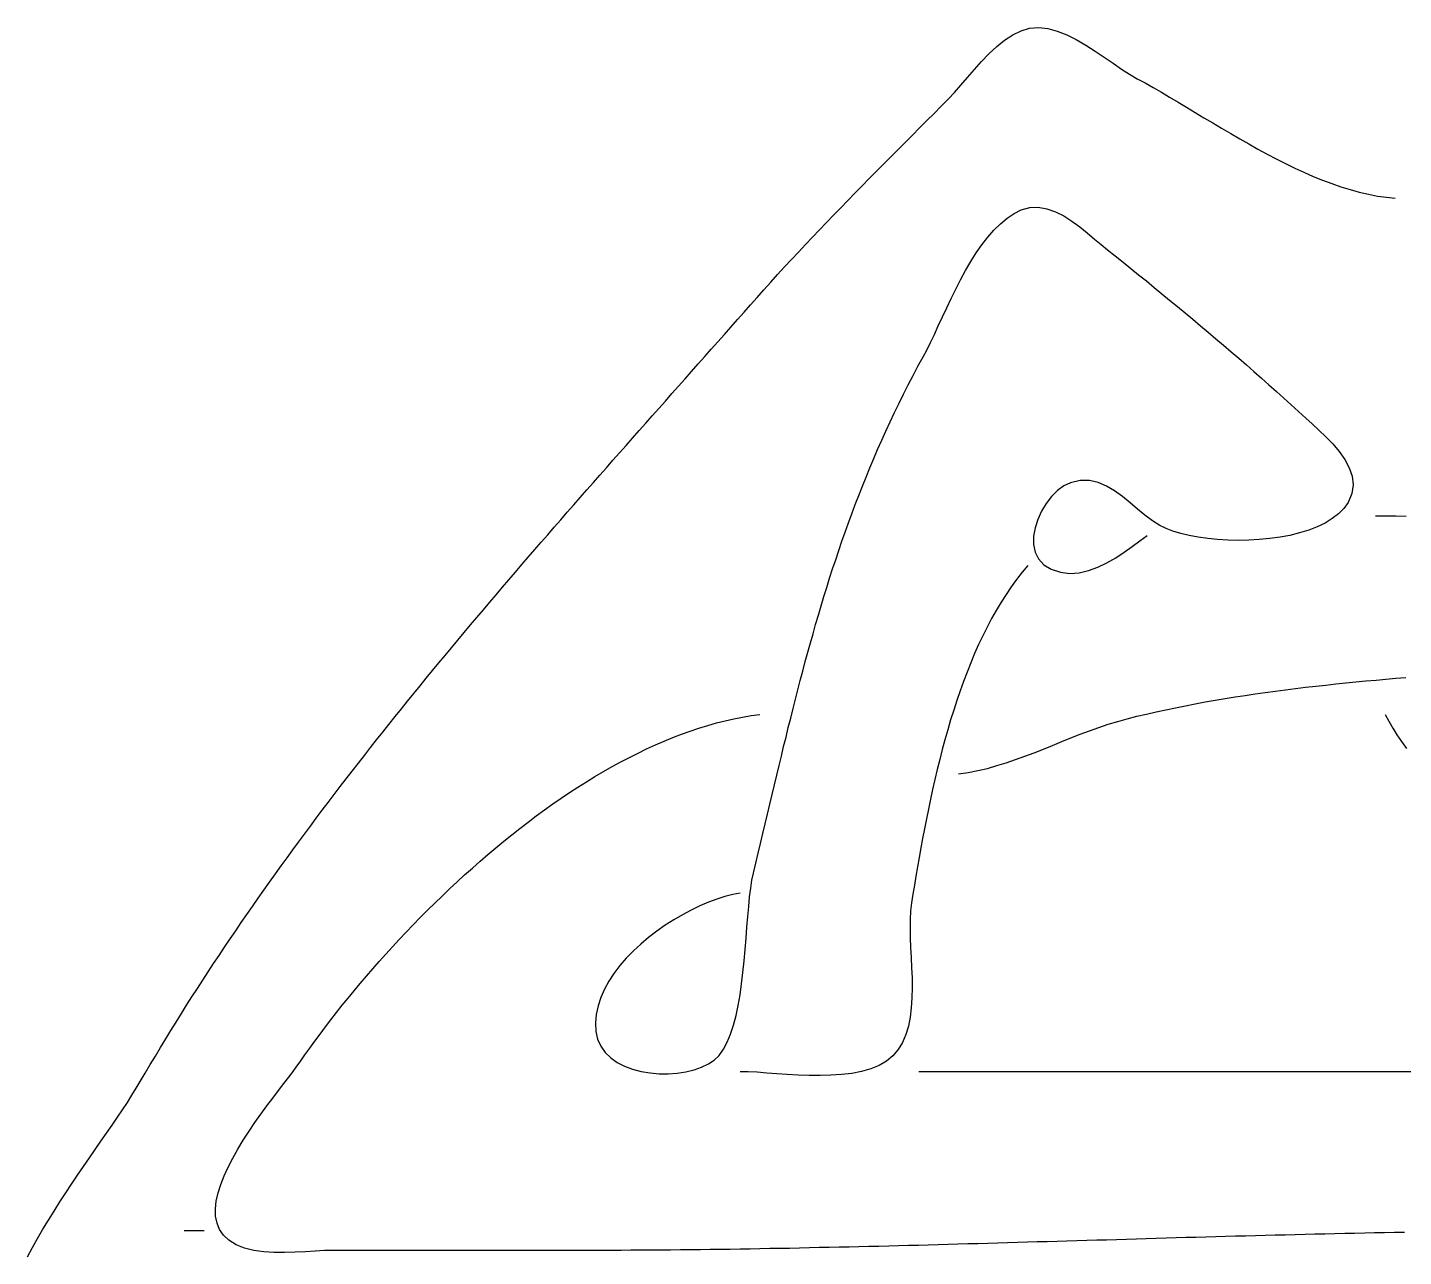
# Model space of a CAD drawing. Header units: millimetres. Extents: x 11 to 803, y 3 to 1113.
# Drawn here: x 13.7 to 152.3, y 724.3 to 848.1 of the extents above; entities that cross this region are included whole.
import ezdxf

# ---------------------------------------------------------------- set-up
doc = ezdxf.new("R2010")
doc.units = ezdxf.units.MM
doc.layers.add('0_0_0', color=3, linetype='Continuous')

msp = doc.modelspace()

# ---------------------------------------------------------------- linework, layer by layer
at = {"layer": '0_0_0'}
for points in [[(13.74, 724.29), (14.24, 725.21), (14.75, 726.13), (15.29, 727.06), (15.85, 727.98), (16.42, 728.89), (17, 729.81), (17.59, 730.71), (18.18, 731.61), (18.78, 732.5), (19.38, 733.37), (19.97, 734.24), (20.56, 735.09), (21.14, 735.92), (21.71, 736.74), (22.26, 737.55), (22.8, 738.33), (23.31, 739.09), (23.8, 739.83), (24.26, 740.55), (24.69, 741.25), (25.09, 741.92), (25.6, 742.78), (26.11, 743.64), (26.62, 744.5), (27.14, 745.36), (27.66, 746.22), (28.18, 747.07), (28.71, 747.92), (29.24, 748.77), (29.77, 749.61), (30.31, 750.46), (30.85, 751.3), (31.39, 752.14), (31.94, 752.97), (32.48, 753.81), (33.04, 754.64), (33.59, 755.47), (34.15, 756.29), (34.71, 757.12), (35.27, 757.94), (35.84, 758.76), (36.41, 759.58), (36.98, 760.4), (37.55, 761.21), (38.13, 762.03), (38.71, 762.84), (39.29, 763.65), (39.88, 764.45), (40.46, 765.26), (41.05, 766.06), (41.64, 766.86), (42.24, 767.66), (42.83, 768.46), (43.43, 769.26), (44.03, 770.05), (44.64, 770.84), (45.24, 771.64), (45.85, 772.43), (46.46, 773.21), (47.07, 774), (47.68, 774.78), (48.3, 775.57), (48.91, 776.35), (49.53, 777.13), (50.15, 777.91), (50.78, 778.69), (51.4, 779.46), (52.03, 780.24), (52.65, 781.01), (53.28, 781.79), (53.91, 782.56), (54.55, 783.33), (55.18, 784.1), (55.82, 784.86), (56.45, 785.63), (57.09, 786.4), (57.73, 787.16), (58.37, 787.92), (59.01, 788.69), (59.66, 789.45), (60.3, 790.21), (60.95, 790.97), (61.59, 791.73), (62.24, 792.48), (62.89, 793.24), (63.54, 794), (64.19, 794.75), (64.84, 795.51), (65.49, 796.26), (66.15, 797.01), (66.8, 797.77), (67.45, 798.52), (68.11, 799.27), (68.77, 800.02), (69.42, 800.77), (70.08, 801.52), (70.74, 802.27), (71.4, 803.02), (72.05, 803.76), (72.71, 804.51), (73.37, 805.26), (74.03, 806.01), (74.69, 806.75), (75.35, 807.5), (76.01, 808.25), (76.67, 808.99), (77.34, 809.74), (78, 810.48), (78.66, 811.23), (79.32, 811.97), (79.98, 812.72), (80.64, 813.46), (81.3, 814.21), (81.96, 814.95), (82.62, 815.7), (83.28, 816.44), (83.94, 817.19), (84.6, 817.93), (85.26, 818.68), (85.92, 819.42), (86.58, 820.17), (87.24, 820.92), (87.92, 821.69), (88.61, 822.45), (89.3, 823.22), (90, 823.98), (90.69, 824.73), (91.4, 825.49), (92.1, 826.24), (92.81, 826.98), (93.52, 827.73), (94.23, 828.47), (94.94, 829.21), (95.66, 829.95), (96.37, 830.69), (97.09, 831.42), (97.81, 832.15), (98.54, 832.89), (99.26, 833.62), (99.98, 834.35), (100.71, 835.08), (101.43, 835.81), (102.16, 836.53), (102.89, 837.26), (103.61, 837.99), (104.34, 838.72), (105.07, 839.45), (105.79, 840.18), (106.52, 840.92), (107.12, 841.56), (107.76, 842.28), (108.42, 843.06), (109.12, 843.86), (109.84, 844.67), (110.59, 845.45), (111.37, 846.18), (112.17, 846.83), (112.99, 847.37), (113.83, 847.78), (114.69, 848.03), (115.6, 848.1), (116.53, 847.99), (117.47, 847.74), (118.43, 847.36), (119.39, 846.88), (120.34, 846.33), (121.28, 845.73), (122.2, 845.12), (123.09, 844.5), (123.95, 843.92), (124.76, 843.4), (125.52, 842.95), (126.32, 842.52), (127.13, 842.06), (127.96, 841.58), (128.79, 841.09), (129.64, 840.59), (130.5, 840.08), (131.37, 839.55), (132.25, 839.02), (133.14, 838.49), (134.03, 837.96), (134.94, 837.43), (135.85, 836.9), (136.76, 836.38), (137.68, 835.86), (138.6, 835.36), (139.53, 834.87), (140.46, 834.4), (141.39, 833.95), (142.32, 833.52), (143.26, 833.11), (144.19, 832.73), (145.12, 832.38), (146.05, 832.06), (146.97, 831.77), (147.89, 831.52), (148.81, 831.3), (149.72, 831.13), (150.63, 831), (151.52, 830.92)], [(85.52, 760.92), (84.78, 760.77), (84, 760.57), (83.18, 760.31), (82.34, 760), (81.47, 759.63), (80.6, 759.21), (79.72, 758.74), (78.85, 758.23), (77.98, 757.67), (77.13, 757.08), (76.31, 756.45), (75.52, 755.78), (74.77, 755.09), (74.06, 754.36), (73.41, 753.61), (72.82, 752.83), (72.3, 752.04), (71.85, 751.22), (71.48, 750.39), (71.21, 749.55), (71.03, 748.7), (70.95, 747.84), (70.99, 746.97), (71.16, 746.19), (71.48, 745.48), (71.92, 744.86), (72.49, 744.32), (73.15, 743.86), (73.89, 743.48), (74.7, 743.18), (75.56, 742.95), (76.46, 742.8), (77.37, 742.72), (78.29, 742.71), (79.19, 742.77), (80.06, 742.9), (80.88, 743.1), (81.65, 743.37), (82.33, 743.7), (82.92, 744.09), (83.41, 744.57), (83.85, 745.18), (84.23, 745.89), (84.57, 746.7), (84.86, 747.6), (85.11, 748.57), (85.33, 749.6), (85.52, 750.67), (85.67, 751.79), (85.81, 752.93), (85.93, 754.08), (86.03, 755.23), (86.12, 756.36), (86.21, 757.48), (86.3, 758.55), (86.39, 759.57), (86.48, 760.53), (86.59, 761.42), (86.72, 762.22), (86.86, 762.92), (87.11, 763.92), (87.35, 764.92), (87.58, 765.91), (87.82, 766.9), (88.05, 767.89), (88.29, 768.87), (88.52, 769.86), (88.75, 770.83), (88.99, 771.81), (89.22, 772.78), (89.45, 773.75), (89.68, 774.71), (89.91, 775.67), (90.15, 776.63), (90.38, 777.59), (90.62, 778.55), (90.86, 779.5), (91.1, 780.45), (91.34, 781.4), (91.59, 782.34), (91.84, 783.28), (92.09, 784.23), (92.34, 785.17), (92.6, 786.11), (92.87, 787.04), (93.13, 787.98), (93.41, 788.91), (93.68, 789.84), (93.96, 790.78), (94.25, 791.71), (94.54, 792.64), (94.84, 793.56), (95.15, 794.49), (95.46, 795.42), (95.77, 796.35), (96.1, 797.27), (96.43, 798.2), (96.77, 799.12), (97.12, 800.05), (97.47, 800.97), (97.84, 801.9), (98.21, 802.82), (98.59, 803.75), (98.98, 804.68), (99.38, 805.6), (99.79, 806.53), (100.21, 807.46), (100.64, 808.39), (101.07, 809.32), (101.53, 810.25), (101.99, 811.18), (102.46, 812.11), (102.94, 813.04), (103.44, 813.98), (103.95, 814.92), (104.32, 815.61), (104.7, 816.38), (105.09, 817.19), (105.49, 818.05), (105.91, 818.95), (106.34, 819.87), (106.78, 820.81), (107.25, 821.75), (107.73, 822.69), (108.24, 823.62), (108.76, 824.52), (109.31, 825.39), (109.88, 826.22), (110.47, 826.99), (111.09, 827.7), (111.74, 828.34), (112.41, 828.9), (113.12, 829.37), (113.85, 829.74), (114.7, 829.98), (115.56, 830.01), (116.43, 829.85), (117.28, 829.54), (118.12, 829.12), (118.94, 828.6), (119.74, 828.02), (120.5, 827.41), (121.22, 826.8), (121.9, 826.23), (122.52, 825.71), (123.31, 825.09), (124.1, 824.46), (124.88, 823.83), (125.66, 823.2), (126.45, 822.57), (127.23, 821.93), (128.01, 821.29), (128.79, 820.65), (129.57, 820.01), (130.35, 819.36), (131.13, 818.72), (131.91, 818.07), (132.68, 817.41), (133.45, 816.76), (134.22, 816.11), (134.99, 815.45), (135.75, 814.79), (136.52, 814.12), (137.28, 813.46), (138.04, 812.79), (138.79, 812.12), (139.54, 811.45), (140.29, 810.78), (141.04, 810.1), (141.78, 809.43), (142.52, 808.75), (143.14, 808.18), (143.82, 807.56), (144.52, 806.88), (145.22, 806.16), (145.87, 805.39), (146.44, 804.59), (146.89, 803.75), (147.18, 802.9), (147.28, 802.03), (147.16, 801.15), (146.77, 800.26), (146.34, 799.66), (145.8, 799.12), (145.17, 798.63), (144.45, 798.19), (143.66, 797.81), (142.8, 797.47), (141.88, 797.19), (140.91, 796.95), (139.91, 796.76), (138.88, 796.62), (137.82, 796.52), (136.77, 796.46), (135.71, 796.44), (134.66, 796.47), (133.63, 796.53), (132.63, 796.63), (131.67, 796.76), (130.76, 796.93), (129.91, 797.14), (129.13, 797.37), (128.43, 797.64), (127.81, 797.94), (127.05, 798.41), (126.3, 798.98), (125.55, 799.6), (124.8, 800.24), (124.03, 800.86), (123.25, 801.43), (122.44, 801.92), (121.6, 802.27), (120.71, 802.47), (119.78, 802.48), (118.79, 802.25), (118.12, 801.94), (117.48, 801.47), (116.88, 800.87), (116.34, 800.17), (115.88, 799.39), (115.5, 798.56), (115.23, 797.71), (115.09, 796.86), (115.09, 796.04), (115.25, 795.27), (115.58, 794.58), (116.11, 793.99), (116.85, 793.54), (117.79, 793.23), (118.74, 793.11), (119.69, 793.18), (120.63, 793.4), (121.56, 793.73), (122.47, 794.17), (123.36, 794.68), (124.21, 795.24), (125.03, 795.81), (125.8, 796.38), (126.52, 796.92)], [(149.52, 798.92), (150.56, 798.91), (151.58, 798.91), (152.61, 798.89)], [(114.52, 793.92), (113.94, 793.23), (113.38, 792.51), (112.84, 791.77), (112.32, 791), (111.81, 790.21), (111.33, 789.39), (110.86, 788.56), (110.41, 787.71), (109.97, 786.83), (109.55, 785.94), (109.15, 785.04), (108.76, 784.12), (108.39, 783.18), (108.03, 782.23), (107.69, 781.28), (107.36, 780.31), (107.04, 779.33), (106.73, 778.35), (106.44, 777.36), (106.16, 776.36), (105.89, 775.37), (105.63, 774.36), (105.39, 773.36), (105.15, 772.36), (104.92, 771.36), (104.7, 770.36), (104.49, 769.37), (104.29, 768.38), (104.1, 767.4), (103.91, 766.42), (103.73, 765.46), (103.56, 764.5), (103.4, 763.56), (103.23, 762.62), (103.08, 761.71), (102.93, 760.8), (102.78, 759.92), (102.69, 759.12), (102.64, 758.27), (102.64, 757.36), (102.66, 756.41), (102.7, 755.43), (102.75, 754.42), (102.8, 753.4), (102.84, 752.38), (102.85, 751.36), (102.83, 750.35), (102.77, 749.37), (102.66, 748.42), (102.48, 747.52), (102.23, 746.66), (101.89, 745.87), (101.46, 745.16), (100.92, 744.52), (100.27, 743.98), (99.52, 743.55), (98.68, 743.2), (97.76, 742.94), (96.78, 742.75), (95.75, 742.63), (94.67, 742.56), (93.58, 742.54), (92.47, 742.55), (91.37, 742.59), (90.28, 742.65), (89.22, 742.72), (88.2, 742.79), (87.23, 742.86), (86.34, 742.9), (85.52, 742.92)], [(107.52, 772.92), (108.51, 773.06), (109.48, 773.25), (110.44, 773.48), (111.39, 773.75), (112.34, 774.04), (113.28, 774.36), (114.21, 774.7), (115.14, 775.05), (116.07, 775.42), (117, 775.79), (117.93, 776.17), (118.85, 776.54), (119.79, 776.91), (120.72, 777.26), (121.66, 777.6), (122.61, 777.92), (123.56, 778.21), (124.52, 778.48), (125.48, 778.72), (126.45, 778.95), (127.42, 779.17), (128.4, 779.39), (129.39, 779.59), (130.38, 779.79), (131.37, 779.98), (132.37, 780.17), (133.37, 780.34), (134.38, 780.51), (135.38, 780.68), (136.39, 780.83), (137.41, 780.98), (138.42, 781.13), (139.44, 781.26), (140.45, 781.4), (141.47, 781.52), (142.49, 781.65), (143.51, 781.76), (144.52, 781.87), (145.54, 781.98), (146.55, 782.09), (147.56, 782.18), (148.57, 782.28), (149.58, 782.37), (150.58, 782.46), (151.58, 782.55), (152.57, 782.63)], [(152.44, 726.73), (151.44, 726.71), (150.44, 726.7), (149.44, 726.68), (148.44, 726.66), (147.43, 726.64), (146.43, 726.61), (145.43, 726.59), (144.43, 726.57), (143.43, 726.55), (142.43, 726.52), (141.43, 726.5), (140.43, 726.47), (139.43, 726.45), (138.43, 726.42), (137.43, 726.4), (136.43, 726.37), (135.43, 726.34), (134.43, 726.32), (133.43, 726.29), (132.43, 726.26), (131.43, 726.23), (130.43, 726.21), (129.44, 726.18), (128.44, 726.15), (127.44, 726.12), (126.44, 726.09), (125.44, 726.06), (124.44, 726.03), (123.44, 726), (122.44, 725.97), (121.45, 725.94), (120.45, 725.92), (119.45, 725.89), (118.45, 725.86), (117.45, 725.83), (116.46, 725.8), (115.46, 725.77), (114.46, 725.74), (113.46, 725.71), (112.46, 725.68), (111.47, 725.65), (110.47, 725.63), (109.47, 725.6), (108.47, 725.57), (107.47, 725.54), (106.48, 725.51), (105.48, 725.49), (104.48, 725.46), (103.48, 725.43), (102.49, 725.41), (101.49, 725.38), (100.49, 725.36), (99.49, 725.33), (98.49, 725.31), (97.5, 725.28), (96.5, 725.26), (95.5, 725.24), (94.5, 725.22), (93.5, 725.2), (92.51, 725.17), (91.51, 725.15), (90.51, 725.13), (89.51, 725.12), (88.51, 725.1), (87.51, 725.08), (86.52, 725.06), (85.52, 725.05), (84.52, 725.03), (83.52, 725.02), (82.52, 725), (81.52, 724.99), (80.52, 724.98), (79.52, 724.97), (78.52, 724.96), (77.52, 724.95), (76.52, 724.94), (75.52, 724.94), (74.53, 724.93), (73.53, 724.92), (72.53, 724.92), (71.52, 724.92), (70.52, 724.92), (69.52, 724.92), (44.52, 724.92), (43.67, 724.9), (42.73, 724.85), (41.73, 724.79), (40.69, 724.74), (39.63, 724.71), (38.57, 724.71), (37.53, 724.78), (36.54, 724.92), (35.6, 725.15), (34.75, 725.48), (34.01, 725.94), (33.48, 726.45), (33.09, 727.03), (32.83, 727.67), (32.69, 728.36), (32.67, 729.1), (32.76, 729.89), (32.94, 730.71), (33.21, 731.56), (33.55, 732.43), (33.96, 733.32), (34.42, 734.22), (34.93, 735.13), (35.48, 736.03), (36.06, 736.92), (36.65, 737.8), (37.26, 738.65), (37.86, 739.48), (38.44, 740.27), (39.01, 741.02), (39.55, 741.72), (40.05, 742.37), (40.49, 742.95), (40.88, 743.47), (41.2, 743.92), (41.68, 744.61), (42.18, 745.3), (42.69, 746.01), (43.21, 746.72), (43.75, 747.43), (44.3, 748.15), (44.87, 748.88), (45.44, 749.61), (46.03, 750.34), (46.64, 751.07), (47.25, 751.81), (47.88, 752.55), (48.52, 753.29), (49.17, 754.03), (49.83, 754.77), (50.51, 755.51), (51.19, 756.25), (51.88, 756.98), (52.59, 757.72), (53.3, 758.45), (54.02, 759.18), (54.76, 759.9), (55.5, 760.62), (56.25, 761.34), (57.01, 762.04), (57.77, 762.75), (58.55, 763.44), (59.33, 764.13), (60.12, 764.81), (60.91, 765.48), (61.71, 766.14), (62.52, 766.79), (63.34, 767.43), (64.16, 768.07), (64.99, 768.68), (65.82, 769.29), (66.65, 769.89), (67.5, 770.47), (68.34, 771.04), (69.19, 771.59), (70.05, 772.13), (70.9, 772.65), (71.77, 773.16), (72.63, 773.65), (73.5, 774.13), (74.37, 774.58), (75.24, 775.02), (76.11, 775.44), (76.99, 775.84), (77.86, 776.22), (78.74, 776.58), (79.62, 776.92), (80.5, 777.23), (81.38, 777.53), (82.26, 777.8), (83.14, 778.05), (84.02, 778.27), (84.9, 778.47), (85.77, 778.64), (86.65, 778.79), (87.52, 778.92)], [(150.52, 778.92), (150.87, 778.22), (151.26, 777.53), (151.69, 776.85), (152.16, 776.17), (152.66, 775.49)], [(157.52, 742.92), (103.52, 742.92)], [(29.52, 726.92), (31.52, 726.92)]]:
    msp.add_lwpolyline(points, dxfattribs=at)

doc.saveas('drawing.dxf')
